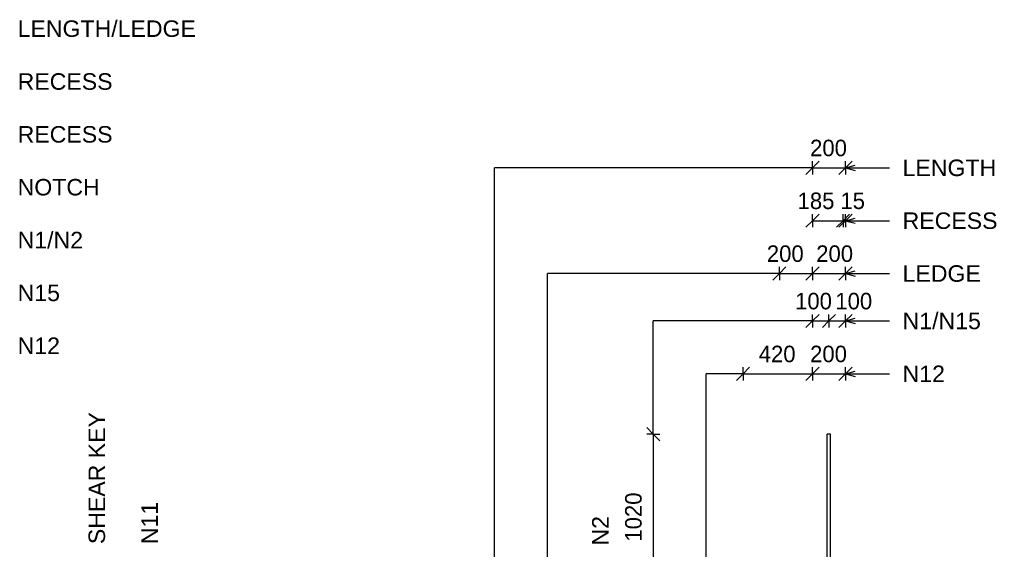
# Model space of a CAD drawing. Header units: millimetres. Extents: x -20451 to -7277, y -2190 to 7347.
# Drawn here: x -13665 to -7754, y 4016 to 7231 of the extents above; entities that cross this region are included whole.
import ezdxf

# ---------------------------------------------------------------- set-up
doc = ezdxf.new("R2010")
doc.units = ezdxf.units.MM
for name, color, linetype, lineweight in [('A-ANNO-DIMS', 211, 'Continuous', 9), ('A-ANNO-DIMS-40', 211, 'Continuous', 9), ('A-DETL-THIN', 151, 'Continuous', 18), ('G-ANNO-TEXT', 231, 'Continuous', 9), ('S-RBAR', 171, 'Continuous', 18)]:
    doc.layers.add(name, color=color, linetype=linetype, lineweight=lineweight)
doc.styles.add('Arial_1', font='arial.ttf', dxfattribs={"height": 100})
doc.styles.add('Nirmala UI Semilight', font='NirmalaS.ttf', dxfattribs={"height": 100})
doc.dimstyles.new('Arrow_Filled_-_2_5_NI_UI', dxfattribs={"dimscale": 304.8, "dimtxt": 104.736395, "dimasz": 0.262467, "dimexe": 0.131234, "dimexo": 0.0625, "dimgap": 0.131234, "dimtad": 1, "dimdec": 4, "dimzin": 0, "dimdsep": 46, "dimtxsty": 'Nirmala UI Semilight', "dimblk1": 'OBLIQUE', "dimblk2": 'OBLIQUE', "dimsah": 1, "dimcen": 0.09, "dimazin": 0, "dimtfac": 1, "dimtdec": 4, "dimtix": 1, "dimtmove": 0, "dimatfit": 3, "dimfxl": 0.131234, "dimfxlon": 1, "dimtvp": 1, "dimtolj": 1, "dimtzin": 0, "dimarcsym": 2})
doc.dimstyles.new('Arrow_Filled_-_2_5_NI_UI_1', dxfattribs={"dimscale": 304.8, "dimtxt": 104.736395, "dimasz": 0.262467, "dimexe": 0.131234, "dimexo": 0.0625, "dimgap": 0.131234, "dimtad": 1, "dimdec": 4, "dimzin": 0, "dimdsep": 46, "dimtxsty": 'Nirmala UI Semilight', "dimblk1": 'OBLIQUE', "dimblk2": 'OBLIQUE', "dimsah": 1, "dimcen": 0.09, "dimazin": 0, "dimtfac": 1, "dimtdec": 4, "dimtix": 1, "dimtmove": 2, "dimatfit": 3, "dimfxl": 0.131234, "dimfxlon": 1, "dimtvp": 1, "dimtolj": 1, "dimtzin": 0, "dimarcsym": 2})

# ---------------------------------------------------------------- blocks, each defined once
blk = doc.blocks.new('DIMBLOCK88-Elevation Right')
at = {"layer": 'A-ANNO-DIMS-40'}
for p, q in [((-8867.2, 6332.4), (-8907.2, 6292.4)), ((-8867.2, 6332.4), (-8827.2, 6372.4)), ((-8867.2, 6332.4), (-8867.2, 6372.4)), ((-8867.2, 6332.4), (-8667.2, 6332.4)), ((-8867.2, 6332.4), (-8867.2, 6292.4)), ((-8667.2, 6332.4), (-8707.2, 6292.4)), ((-8667.2, 6332.4), (-8627.2, 6372.4)), ((-8667.2, 6332.4), (-8667.2, 6372.4)), ((-8667.2, 6332.4), (-8667.2, 6292.4))]:
    blk.add_line(p, q, dxfattribs=at)
at = {"layer": 'A-ANNO-DIMS-40', "color": 0, "insert": (-8881.5, 6502.9), "char_height": 100, "width": 274.219, "attachment_point": 1, "line_spacing_factor": 1.142579, "style": 'Nirmala UI Semilight'}
blk.add_mtext('200', dxfattribs=at)
blk = doc.blocks.new('_Oblique')
at = {"color": 0, "linetype": 'ByBlock', "lineweight": -2}
blk.add_line((-0.5, -0.5), (0.5, 0.5), dxfattribs=at)
blk = doc.blocks.new('DIMBLOCK89-Elevation Right')
at = {"layer": 'A-ANNO-DIMS-40'}
for p, q in [((-9067.2, 5692.4), (-9107.2, 5652.4)), ((-9067.2, 5692.4), (-9027.2, 5732.4)), ((-9067.2, 5692.4), (-9067.2, 5732.4)), ((-9067.2, 5692.4), (-8867.2, 5692.4)), ((-9067.2, 5692.4), (-9067.2, 5652.4)), ((-8867.2, 5692.4), (-8907.2, 5652.4)), ((-8867.2, 5692.4), (-8827.2, 5732.4)), ((-8867.2, 5692.4), (-8867.2, 5732.4)), ((-8867.2, 5692.4), (-8867.2, 5652.4))]:
    blk.add_line(p, q, dxfattribs=at)
at = {"layer": 'A-ANNO-DIMS-40', "color": 0, "insert": (-9143.1, 5862.9), "char_height": 100, "width": 274.219, "attachment_point": 1, "line_spacing_factor": 1.142579, "style": 'Nirmala UI Semilight'}
blk.add_mtext('200', dxfattribs=at)
blk = doc.blocks.new('DIMBLOCK90-Elevation Right')
at = {"layer": 'A-ANNO-DIMS-40'}
for p, q in [((-8867.2, 5692.4), (-8907.2, 5652.4)), ((-8867.2, 5692.4), (-8827.2, 5732.4)), ((-8867.2, 5692.4), (-8867.2, 5732.4)), ((-8867.2, 5692.4), (-8667.2, 5692.4)), ((-8867.2, 5692.4), (-8867.2, 5652.4)), ((-8667.2, 5692.4), (-8707.2, 5652.4)), ((-8667.2, 5692.4), (-8627.2, 5732.4)), ((-8667.2, 5692.4), (-8667.2, 5732.4)), ((-8667.2, 5692.4), (-8667.2, 5652.4))]:
    blk.add_line(p, q, dxfattribs=at)
at = {"layer": 'A-ANNO-DIMS-40', "color": 0, "insert": (-8844.4, 5862.9), "char_height": 100, "width": 274.219, "attachment_point": 1, "line_spacing_factor": 1.142579, "style": 'Nirmala UI Semilight'}
blk.add_mtext('200', dxfattribs=at)
blk = doc.blocks.new('DIMBLOCK91-Elevation Right')
at = {"layer": 'A-ANNO-DIMS-40'}
for p, q in [((-8867.2, 5405.2), (-8827.2, 5445.2)), ((-8867.2, 5405.2), (-8867.2, 5445.2)), ((-8767.2, 5405.2), (-8727.2, 5445.2)), ((-8767.2, 5405.2), (-8767.2, 5445.2)), ((-8867.2, 5405.2), (-8907.2, 5365.2)), ((-8867.2, 5405.2), (-8767.2, 5405.2)), ((-8867.2, 5405.2), (-8867.2, 5365.2)), ((-8767.2, 5405.2), (-8807.2, 5365.2)), ((-8767.2, 5405.2), (-8767.2, 5365.2))]:
    blk.add_line(p, q, dxfattribs=at)
at = {"layer": 'A-ANNO-DIMS-40', "color": 0, "insert": (-8972.3, 5575.6), "char_height": 100, "width": 246.797, "attachment_point": 1, "line_spacing_factor": 1.142579, "style": 'Nirmala UI Semilight'}
blk.add_mtext('100', dxfattribs=at)
blk = doc.blocks.new('DIMBLOCK92-Elevation Right')
at = {"layer": 'A-ANNO-DIMS-40'}
for p, q in [((-8767.2, 5405.2), (-8727.2, 5445.2)), ((-8767.2, 5405.2), (-8767.2, 5445.2)), ((-8667.2, 5405.2), (-8627.2, 5445.2)), ((-8667.2, 5405.2), (-8667.2, 5445.2)), ((-8767.2, 5405.2), (-8807.2, 5365.2)), ((-8767.2, 5405.2), (-8667.2, 5405.2)), ((-8767.2, 5405.2), (-8767.2, 5365.2)), ((-8667.2, 5405.2), (-8707.2, 5365.2)), ((-8667.2, 5405.2), (-8667.2, 5365.2))]:
    blk.add_line(p, q, dxfattribs=at)
at = {"layer": 'A-ANNO-DIMS-40', "color": 0, "insert": (-8728.7, 5575.6), "char_height": 100, "width": 246.797, "attachment_point": 1, "line_spacing_factor": 1.142579, "style": 'Nirmala UI Semilight'}
blk.add_mtext('100', dxfattribs=at)
blk = doc.blocks.new('DIMBLOCK93-Elevation Right')
at = {"layer": 'A-ANNO-DIMS-40'}
for p, q in [((-9287.2, 5085.2), (-9327.2, 5045.2)), ((-9287.2, 5085.2), (-9247.2, 5125.2)), ((-9287.2, 5085.2), (-9287.2, 5125.2)), ((-9287.2, 5085.2), (-8867.2, 5085.2)), ((-9287.2, 5085.2), (-9287.2, 5045.2)), ((-8867.2, 5085.2), (-8907.2, 5045.2)), ((-8867.2, 5085.2), (-8827.2, 5125.2)), ((-8867.2, 5085.2), (-8867.2, 5125.2)), ((-8867.2, 5085.2), (-8867.2, 5045.2))]:
    blk.add_line(p, q, dxfattribs=at)
at = {"layer": 'A-ANNO-DIMS-40', "color": 0, "insert": (-9192.4, 5255.6), "char_height": 100, "width": 276.504, "attachment_point": 1, "line_spacing_factor": 1.142579, "style": 'Nirmala UI Semilight'}
blk.add_mtext('420', dxfattribs=at)
blk = doc.blocks.new('DIMBLOCK94-Elevation Right')
at = {"layer": 'A-ANNO-DIMS-40'}
for p, q in [((-8867.2, 5085.2), (-8907.2, 5045.2)), ((-8867.2, 5085.2), (-8827.2, 5125.2)), ((-8867.2, 5085.2), (-8867.2, 5125.2)), ((-8867.2, 5085.2), (-8667.2, 5085.2)), ((-8867.2, 5085.2), (-8867.2, 5045.2)), ((-8667.2, 5085.2), (-8707.2, 5045.2)), ((-8667.2, 5085.2), (-8627.2, 5125.2)), ((-8667.2, 5085.2), (-8667.2, 5125.2)), ((-8667.2, 5085.2), (-8667.2, 5045.2))]:
    blk.add_line(p, q, dxfattribs=at)
at = {"layer": 'A-ANNO-DIMS-40', "color": 0, "insert": (-8881.5, 5255.6), "char_height": 100, "width": 274.219, "attachment_point": 1, "line_spacing_factor": 1.142579, "style": 'Nirmala UI Semilight'}
blk.add_mtext('200', dxfattribs=at)
blk = doc.blocks.new('DIMBLOCK108-Elevation Right')
at = {"layer": 'A-ANNO-DIMS-40'}
for p, q in [((-9830.2, 4720), (-9870.2, 4760)), ((-9830.2, 4720), (-9870.2, 4720)), ((-9830.2, 4720), (-9830.2, 3700)), ((-9830.2, 4720), (-9790.2, 4680)), ((-9830.2, 4720), (-9790.2, 4720)), ((-9830.2, 3700), (-9870.2, 3740)), ((-9830.2, 3700), (-9870.2, 3700)), ((-9830.2, 3700), (-9790.2, 3660)), ((-9830.2, 3700), (-9790.2, 3700))]:
    blk.add_line(p, q, dxfattribs=at)
at = {"layer": 'A-ANNO-DIMS-40', "color": 0, "insert": (-10000.7, 4069.1), "char_height": 100, "width": 338.203, "attachment_point": 1, "rotation": 90, "line_spacing_factor": 1.142579, "style": 'Nirmala UI Semilight'}
blk.add_mtext('1020', dxfattribs=at)
blk = doc.blocks.new('DIMBLOCK111-Elevation Right')
at = {"layer": 'A-ANNO-DIMS-40'}
for p, q in [((-8867.2, 6012.4), (-8827.2, 6052.4)), ((-8867.2, 6012.4), (-8867.2, 6052.4)), ((-8682.2, 6012.4), (-8642.2, 6052.4)), ((-8682.2, 6012.4), (-8682.2, 6052.4)), ((-8867.2, 6012.4), (-8907.2, 5972.4)), ((-8867.2, 6012.4), (-8682.2, 6012.4)), ((-8867.2, 6012.4), (-8867.2, 5972.4)), ((-8682.2, 6012.4), (-8722.2, 5972.4)), ((-8682.2, 6012.4), (-8682.2, 5972.4))]:
    blk.add_line(p, q, dxfattribs=at)
at = {"layer": 'A-ANNO-DIMS-40', "color": 0, "insert": (-8957.2, 6182.9), "char_height": 100, "width": 246.797, "attachment_point": 1, "line_spacing_factor": 1.142579, "style": 'Nirmala UI Semilight'}
blk.add_mtext('185', dxfattribs=at)
blk = doc.blocks.new('DIMBLOCK112-Elevation Right')
at = {"layer": 'A-ANNO-DIMS-40'}
for p, q in [((-8682.2, 6012.4), (-8642.2, 6052.4)), ((-8682.2, 6012.4), (-8682.2, 6052.4)), ((-8667.2, 6012.4), (-8627.2, 6052.4)), ((-8667.2, 6012.4), (-8667.2, 6052.4)), ((-8682.2, 6012.4), (-8722.2, 5972.4)), ((-8667.2, 6012.4), (-8707.2, 5972.4)), ((-8682.2, 6012.4), (-8667.2, 6012.4)), ((-8682.2, 6012.4), (-8682.2, 5972.4)), ((-8667.2, 6012.4), (-8667.2, 5972.4))]:
    blk.add_line(p, q, dxfattribs=at)
at = {"layer": 'A-ANNO-DIMS-40', "color": 0, "insert": (-8698, 6182.9), "char_height": 100, "width": 155.391, "attachment_point": 1, "line_spacing_factor": 1.142579, "style": 'Nirmala UI Semilight'}
blk.add_mtext('15', dxfattribs=at)

msp = doc.modelspace()

# ---------------------------------------------------------------- linework, layer by layer
at = {"layer": 'A-DETL-THIN'}
for p, q in [((-10790.2339, 3700), (-10790.2339, 6332.39487)), ((-8867.23659, 6332.39487), (-10790.2339, 6332.39487)), ((-10470.2339, 3700), (-10470.2339, 5692.39487)), ((-9067.23659, 5692.39487), (-10470.2339, 5692.39487)), ((-9830.2339, 4720), (-9830.2339, 5405.16419)), ((-8867.23659, 5405.16419), (-9830.2339, 5405.16419)), ((-9510.2339, 3700), (-9510.2339, 5085.16419)), ((-9287.23659, 5085.16419), (-9510.2339, 5085.16419))]:
    msp.add_line(p, q, dxfattribs=at)
at = {"layer": 'G-ANNO-TEXT', "color": 7}
for p, q in [((-8667.91017, 6332.56113), (-8607.91017, 6348.63809)), ((-8667.91017, 6332.56113), (-8607.91017, 6316.48418)), ((-8667.91017, 6332.56113), (-8401.63028, 6332.56113)), ((-8667.91017, 6012.56113), (-8607.91017, 6028.63809)), ((-8667.91017, 6012.56113), (-8607.91017, 5996.48418)), ((-8667.91017, 6012.56113), (-8401.63028, 6012.56113)), ((-8667.91017, 5692.56113), (-8607.91017, 5708.63809)), ((-8667.91017, 5692.56113), (-8607.91017, 5676.48418)), ((-8667.91017, 5692.56113), (-8401.63028, 5692.56113)), ((-8667.91017, 5405.33045), (-8607.91017, 5421.40741)), ((-8667.91017, 5405.33045), (-8607.91017, 5389.2535)), ((-8667.91017, 5405.33045), (-8401.63028, 5405.33045)), ((-8667.91017, 5085.33045), (-8607.91017, 5101.40741)), ((-8667.91017, 5085.33045), (-8607.91017, 5069.2535)), ((-8667.91017, 5085.33045), (-8401.63028, 5085.33045))]:
    msp.add_line(p, q, dxfattribs=at)
at = {"layer": 'S-RBAR'}
for p, q in [((-8757.23659, 4720), (-8777.23659, 4720)), ((-8777.23659, 3717.23955), (-8777.23659, 4720)), ((-8757.23659, 3717.23955), (-8757.23659, 4720))]:
    msp.add_line(p, q, dxfattribs=at)

# ---------------------------------------------------------------- texts
at = {"layer": 'G-ANNO-TEXT', "color": 7, "char_height": 100, "attachment_point": 1, "style": 'Arial_1'}
for s, insert, width in [('LENGTH/LEDGE', (-13676.49215, 7225.30463), 1305.14725), ('RECESS', (-13676.49215, 6905.30463), 692.658), ('RECESS', (-13676.49215, 6585.30463), 692.658), ('LENGTH', (-8321.63028, 6382.56113), 686.2445), ('NOTCH', (-13676.49215, 6265.30463), 602.869), ('RECESS', (-8321.63028, 6062.56113), 692.658), ('N1/N2', (-13676.49215, 5945.30463), 477.80575), ('LEDGE', (-8321.63028, 5742.56113), 570.8015), ('N15', (-13676.49215, 5625.30463), 307.848), ('N1/N15', (-8321.63028, 5455.33045), 570.8015), ('N12', (-13676.49215, 5305.30463), 307.848), ('N12', (-8321.63028, 5135.33045), 307.848)]:
    msp.add_mtext(s, dxfattribs=dict(at, insert=insert, width=width))
at = {"layer": 'G-ANNO-TEXT', "color": 7, "char_height": 100, "attachment_point": 1, "rotation": 90, "style": 'Arial_1'}
for s, insert, width in [('SHEAR KEY', (-13247.57646, 4053.93836), 965.23175), ('N11', (-12927.57646, 4053.93836), 307.848), ('N2', (-10200.40017, 4045.6063), 214.85225)]:
    msp.add_mtext(s, dxfattribs=dict(at, insert=insert, width=width))

# ---------------------------------------------------------------- dimensions: what is measured, and where the dimension line sits
at = {"layer": 'A-ANNO-DIMS'}
for base, p1, p2, override, picture, middle in [((-8667.23659, 6332.39487), (-8867.23659, 6292.39487), (-8667.23659, 6292.39487), {"dimpost": '<>', "dimfxl": 200}, 'DIMBLOCK88-Elevation Right', (-8767.23659, 6424.06851)), ((-8867.23659, 5085.16419), (-9287.23659, 5045.16419), (-8867.23659, 5045.16419), {"dimpost": '<>', "dimfxl": 420}, 'DIMBLOCK93-Elevation Right', (-9077.23659, 5176.83783)), ((-8667.23659, 5085.16419), (-8867.23659, 5045.16419), (-8667.23659, 5045.16419), {"dimpost": '<>', "dimfxl": 200}, 'DIMBLOCK94-Elevation Right', (-8767.23659, 5176.83783))]:
    dim = msp.add_linear_dim(base=base, p1=p1, p2=p2, dimstyle='Arrow_Filled_-_2_5_NI_UI', override=override, dxfattribs=at)
    dim.commit()
    dim.dimension.update_dxf_attribs({"geometry": picture, "text_midpoint": middle})
for base, p1, p2, override, picture, middle in [((-8682.23659, 6012.39487), (-8867.23659, 5972.39487), (-8682.23659, 5972.39487), {"dimpost": '<>', "dimfxl": 185}, 'DIMBLOCK111-Elevation Right', (-8833.82996, 6116.19697)), ((-8667.23659, 6012.39487), (-8682.23659, 5972.39487), (-8667.23659, 5972.39487), {"dimpost": '<>', "dimfxl": 15}, 'DIMBLOCK112-Elevation Right', (-8620.30424, 6116.19697)), ((-8867.23659, 5692.39487), (-9067.23659, 5652.39487), (-8867.23659, 5652.39487), {"dimpost": '<>', "dimfxl": 200}, 'DIMBLOCK89-Elevation Right', (-9005.9493, 5796.19697)), ((-8667.23659, 5692.39487), (-8867.23659, 5652.39487), (-8667.23659, 5652.39487), {"dimpost": '<>', "dimfxl": 200}, 'DIMBLOCK90-Elevation Right', (-8707.31275, 5796.19697)), ((-8767.23659, 5405.16419), (-8867.23659, 5365.16419), (-8767.23659, 5365.16419), {"dimpost": '<>', "dimfxl": 100}, 'DIMBLOCK91-Elevation Right', (-8848.93106, 5508.96629)), ((-8667.23659, 5405.16419), (-8767.23659, 5365.16419), (-8667.23659, 5365.16419), {"dimpost": '<>', "dimfxl": 100}, 'DIMBLOCK92-Elevation Right', (-8605.34897, 5508.96629))]:
    dim = msp.add_linear_dim(base=base, p1=p1, p2=p2, dimstyle='Arrow_Filled_-_2_5_NI_UI_1', override=override, dxfattribs=at)
    dim.commit()
    dim.dimension.update_dxf_attribs({"geometry": picture, "text_midpoint": middle, "dimtype": 160})
dim = msp.add_linear_dim(base=(-9830.2339, 3700), p1=(-9790.2339, 4720), p2=(-9790.2339, 3700), angle=90, dimstyle='Arrow_Filled_-_2_5_NI_UI', override={"dimpost": '<>', "dimfxl": 1020}, dxfattribs=at)
dim.commit()
dim.dimension.update_dxf_attribs({"geometry": 'DIMBLOCK108-Elevation Right', "text_midpoint": (-9922.18648, 4210)})

doc.saveas('drawing.dxf')
